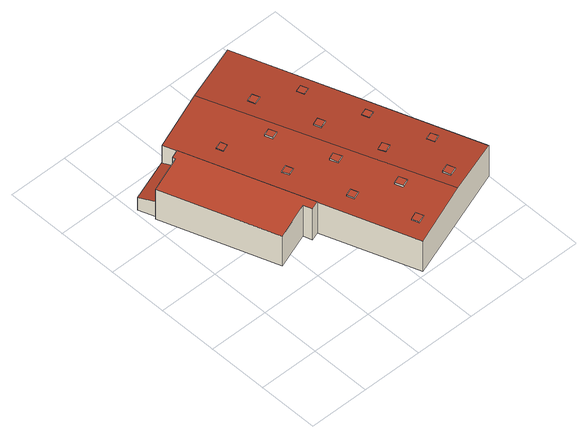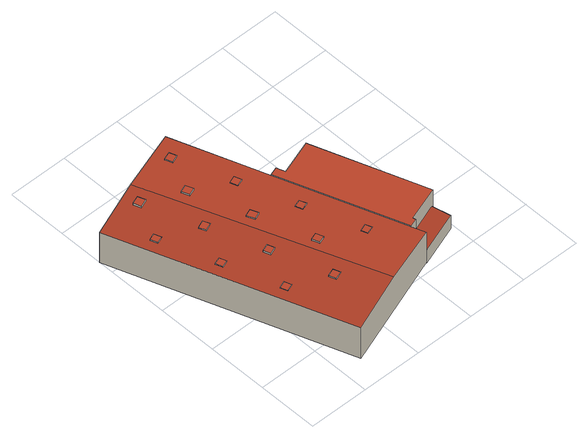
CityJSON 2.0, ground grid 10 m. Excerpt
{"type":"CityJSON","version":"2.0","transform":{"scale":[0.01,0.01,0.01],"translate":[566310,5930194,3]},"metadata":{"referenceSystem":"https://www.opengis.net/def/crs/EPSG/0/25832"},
"CityObjects":{
"building1":{"type":"Building","attributes":{"Grundfläche 2D":"982.820585","Grundhöhe NN":"3.170"},"children":["building1-1","building1-2","building1-3","building1-4","building1-5","building1-6","building1-7","building1-8","building1-9","building1-10","building1-11","building1-12","building1-13","building1-14"],"geometry":[{"type":"Solid","lod":"3","boundaries":[[[[0,1,2,3]],[[4,5,6,2,1,7]],[[8,9,10,11,12,13,14,15]],[[16,17,18,19,20,21,22]],[[1,0,23,24,21,7]],[[4,7,21,20]],[[5,25,26,6]],[[3,2,6,26,27]],[[0,3,27,23]],[[10,4,20,19,11]],[[11,19,18,12]],[[28,13,12,18,17,29]],[[14,13,28,30]],[[15,14,30,31]],[[8,15,31,32]],[[8,32,25,5,9]],[[9,5,4,10]],[[22,21,24,33]],[[16,22,33,34]],[[17,16,34,29]],[[27,26,25,32,31,30,28,29,34,33,24,23]]]],"semantics":{"surfaces":[{"type":"RoofSurface"},{"type":"WallSurface"},{"type":"GroundSurface"}],"values":[[0,0,0,0,1,1,1,1,1,1,1,1,1,1,1,1,1,1,1,1,2]]}}]},
"building1-1":{"type":"BuildingInstallation","parents":["building1"],"geometry":[{"type":"MultiSurface","lod":"3","boundaries":[[[35,36,37,38]],[[38,37,39,40]],[[35,38,40,41]],[[36,35,41,42]],[[37,36,42,39]]],"semantics":{"surfaces":[{"type":"RoofSurface"},{"type":"WallSurface"}],"values":[0,1,1,1,1]}}]},
"building1-2":{"type":"BuildingInstallation","parents":["building1"],"geometry":[{"type":"MultiSurface","lod":"3","boundaries":[[[43,44,45,46]],[[44,43,47,48]],[[46,45,49,50]],[[43,46,50,47]],[[45,44,48,49]]],"semantics":{"surfaces":[{"type":"RoofSurface"},{"type":"WallSurface"}],"values":[0,1,1,1,1]}}]},
"building1-3":{"type":"BuildingInstallation","parents":["building1"],"geometry":[{"type":"MultiSurface","lod":"3","boundaries":[[[51,52,53,54]],[[52,51,55,56]],[[53,52,56,57]],[[57,58,54,53]],[[58,55,51,54]]],"semantics":{"surfaces":[{"type":"RoofSurface"},{"type":"WallSurface"}],"values":[0,1,1,1,1]}}]},
"building1-4":{"type":"BuildingInstallation","parents":["building1"],"geometry":[{"type":"MultiSurface","lod":"3","boundaries":[[[59,60,61,62]],[[60,59,63,64]],[[62,61,65,66]],[[59,62,66,63]],[[61,60,64,65]]],"semantics":{"surfaces":[{"type":"RoofSurface"},{"type":"WallSurface"}],"values":[0,1,1,1,1]}}]},
"building1-5":{"type":"BuildingInstallation","parents":["building1"],"geometry":[{"type":"MultiSurface","lod":"3","boundaries":[[[67,68,69,70]],[[70,69,71,72]],[[67,70,72,73]],[[68,67,73,74]],[[69,68,74,71]]],"semantics":{"surfaces":[{"type":"RoofSurface"},{"type":"WallSurface"}],"values":[0,1,1,1,1]}}]},
"building1-6":{"type":"BuildingInstallation","parents":["building1"],"geometry":[{"type":"MultiSurface","lod":"3","boundaries":[[[75,76,77,78]],[[78,77,79,80]],[[75,78,80,81]],[[76,75,81,82]],[[77,76,82,79]]],"semantics":{"surfaces":[{"type":"RoofSurface"},{"type":"WallSurface"}],"values":[0,1,1,1,1]}}]},
"building1-7":{"type":"BuildingInstallation","parents":["building1"],"geometry":[{"type":"MultiSurface","lod":"3","boundaries":[[[83,84,85,86]],[[85,84,87,88]],[[84,83,89,87]],[[86,85,88,90]],[[83,86,90,89]]],"semantics":{"surfaces":[{"type":"RoofSurface"},{"type":"WallSurface"}],"values":[0,1,1,1,1]}}]},
"building1-8":{"type":"BuildingInstallation","parents":["building1"],"geometry":[{"type":"MultiSurface","lod":"3","boundaries":[[[91,92,93,94,95]],[[96,97,93,92]],[[97,98,94,93]],[[98,99,100,91,95,94]],[[92,91,100,96]]],"semantics":{"surfaces":[{"type":"RoofSurface"},{"type":"WallSurface"}],"values":[0,1,1,1,1]}}]},
"building1-9":{"type":"BuildingInstallation","parents":["building1"],"geometry":[{"type":"MultiSurface","lod":"3","boundaries":[[[101,102,103,104]],[[101,104,105,106]],[[104,103,107,105]],[[102,101,106,108]],[[103,102,108,107]]],"semantics":{"surfaces":[{"type":"RoofSurface"},{"type":"WallSurface"}],"values":[0,1,1,1,1]}}]},
"building1-10":{"type":"BuildingInstallation","parents":["building1"],"geometry":[{"type":"MultiSurface","lod":"3","boundaries":[[[109,110,111,112,113,114]],[[115,116,109,114]],[[116,117,111,110]],[[117,118,112,111]],[[118,119,113,112]],[[115,114,113,119]],[[116,110,109]]],"semantics":{"surfaces":[{"type":"RoofSurface"},{"type":"WallSurface"}],"values":[0,1,1,1,1,1,1]}}]},
"building1-11":{"type":"BuildingInstallation","parents":["building1"],"geometry":[{"type":"MultiSurface","lod":"3","boundaries":[[[120,121,122,123]],[[123,122,124,125]],[[120,123,125,126]],[[121,120,126,127]],[[122,121,127,124]]],"semantics":{"surfaces":[{"type":"RoofSurface"},{"type":"WallSurface"}],"values":[0,1,1,1,1]}}]},
"building1-12":{"type":"BuildingInstallation","parents":["building1"],"geometry":[{"type":"MultiSurface","lod":"3","boundaries":[[[128,129,130,131]],[[131,130,132,133]],[[128,131,133,134]],[[129,128,134,135]],[[130,129,135,132]]],"semantics":{"surfaces":[{"type":"RoofSurface"},{"type":"WallSurface"}],"values":[0,1,1,1,1]}}]},
"building1-13":{"type":"BuildingInstallation","parents":["building1"],"geometry":[{"type":"MultiSurface","lod":"3","boundaries":[[[136,137,138,139]],[[139,138,140,141]],[[136,139,141,142]],[[137,136,142,143]],[[138,137,143,140]]],"semantics":{"surfaces":[{"type":"RoofSurface"},{"type":"WallSurface"}],"values":[0,1,1,1,1]}}]},
"building1-14":{"type":"BuildingInstallation","parents":["building1"],"geometry":[{"type":"MultiSurface","lod":"3","boundaries":[[[144,145,146,147]],[[147,146,148,149]],[[144,147,149,150]],[[145,144,150,151]],[[146,145,151,148]]],"semantics":{"surfaces":[{"type":"RoofSurface"},{"type":"WallSurface"}],"values":[0,1,1,1,1]}}]}
},
"vertices":[
[2640,4526,627],[1683,4182,680],[3107,427,680],[3999,747,627],[823,3624,627],[1553,1594,627],[2103,66,627],[744,3845,627],[1416,1545,636],[1553,1594,642],[823,3624,642],[685,3575,636],[702,3526,636],[118,3316,612],[779,1477,612],[1365,1688,636],[60,3608,274],[159,3331,323],[702,3526,323],[685,3575,315],[823,3624,315],[744,3845,276],[741,3852,274],[2640,4526,17],[744,3845,17],[1553,1594,17],[2103,66,17],[3999,747,17],[118,3316,17],[159,3331,17],[779,1477,17],[1365,1688,17],[1416,1545,17],[741,3852,17],[60,3608,17],
[3291,837,698],[3162,790,698],[3208,666,698],[3336,713,698],[3208,666,670],[3336,713,662],[3291,837,662],[3162,790,670],
[2272,3656,680],[2147,3608,680],[2190,3494,680],[2316,3542,680],[2272,3656,661],[2147,3608,668],[2190,3494,668],[2316,3542,661],
[1694,2375,661],[1581,2335,661],[1620,2224,661],[1733,2264,661],[1694,2375,648],[1581,2335,642],[1620,2224,641],[1733,2264,648],
[1961,1280,661],[2079,1323,661],[2037,1440,661],[1918,1397,661],[1961,1280,641],[2079,1323,647],[2037,1440,647],[1918,1397,641],
[1271,3173,653],[1391,3216,653],[1354,3320,653],[1234,3277,653],[1354,3320,648],[1234,3277,641],[1271,3173,641],[1391,3216,648],
[2532,2546,691],[2651,2589,691],[2608,2704,691],[2490,2661,691],[2608,2704,662],[2490,2661,668],[2532,2546,668],[2651,2589,662],
[2383,508,661],[2257,461,661],[2301,341,661],[2427,387,661],[2257,461,641],[2301,341,641],[2383,508,647],[2427,387,647],
[2986,1653,683],[2942,1766,683],[2817,1718,683],[2861,1604,683],[2969,1646,683],[2942,1766,663],[2817,1718,670],[2861,1604,670],[2969,1646,664],[2986,1653,663],
[3158,2245,653],[3269,2284,653],[3229,2399,653],[3117,2359,653],[3117,2359,643],[3158,2245,643],[3229,2399,636],[3269,2284,636],
[2783,3269,649],[2784,3269,649],[2815,3182,649],[2929,3223,649],[2887,3339,649],[2773,3298,649],[2773,3298,643],[2783,3269,643],[2815,3182,643],[2929,3223,636],[2887,3339,636],
[2584,966,698],[2704,1011,698],[2657,1135,698],[2537,1089,698],[2657,1135,671],[2537,1089,664],[2584,966,664],[2704,1011,671],
[3611,1340,653],[3568,1457,653],[3458,1417,653],[3501,1300,653],[3458,1417,643],[3501,1300,643],[3611,1340,636],[3568,1457,636],
[1909,2852,698],[2022,2894,698],[1976,3014,698],[1864,2972,698],[1976,3014,672],[1864,2972,666],[1909,2852,666],[2022,2894,672],
[2365,1950,694],[2313,2080,694],[2200,2034,694],[2252,1904,694],[2200,2034,665],[2252,1904,665],[2365,1950,672],[2313,2080,672]
]}
